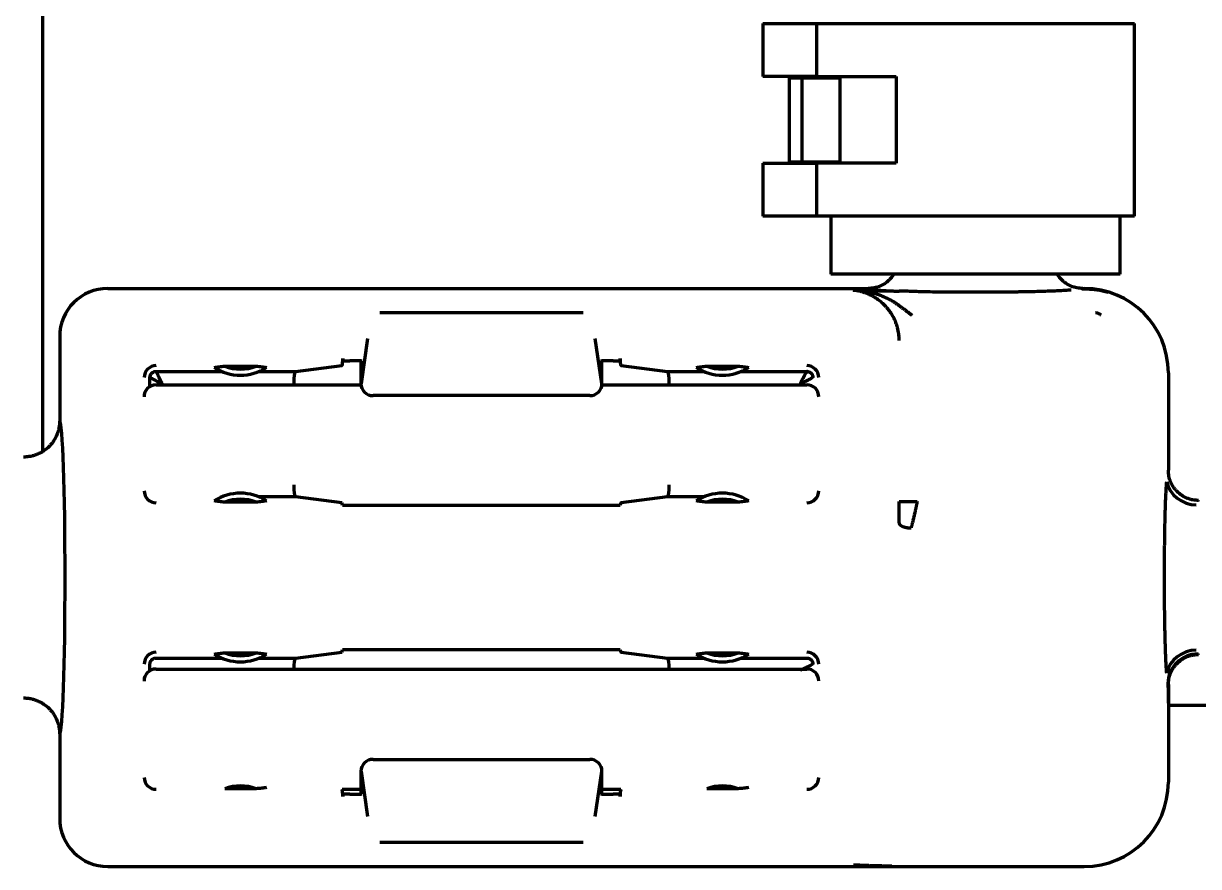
# Model space of a CAD drawing. Header units: inches. Extents: x -3055 to 7244, y 299 to 5591.
# Drawn here: x 7038.77 to 7087.52, y 2054.62 to 2089.62 of the extents above; entities that cross this region are included whole.
import ezdxf

# ---------------------------------------------------------------- set-up
doc = ezdxf.new("R2010")
doc.units = ezdxf.units.IN

msp = doc.modelspace()

# ---------------------------------------------------------------- linework, layer by layer
at = {"linetype": 'Continuous', "lineweight": 70}
for p, q in [((7039.573, 2071.856), (7039.573, 2142.823)), ((7069.444, 2089.623), (7069.444, 2087.423)), ((7069.444, 2089.623), (7071.424, 2089.623)), ((7071.424, 2089.623), (7071.673, 2089.623)), ((7071.673, 2089.623), (7084.873, 2089.623)), ((7071.673, 2089.623), (7071.673, 2087.423)), ((7084.873, 2081.623), (7084.873, 2089.623)), ((7071.424, 2087.423), (7069.444, 2087.423)), ((7070.543, 2087.373), (7070.543, 2083.873)), ((7070.543, 2087.373), (7071.062, 2087.373)), ((7071.062, 2087.373), (7072.462, 2087.373)), ((7071.062, 2087.373), (7071.062, 2083.873)), ((7071.673, 2087.423), (7071.424, 2087.423)), ((7071.673, 2087.423), (7074.973, 2087.423)), ((7072.273, 2087.425), (7072.273, 2087.375)), ((7072.462, 2087.373), (7072.663, 2087.373)), ((7072.663, 2083.873), (7072.663, 2087.373)), ((7074.973, 2087.423), (7074.973, 2083.823)), ((7069.444, 2083.823), (7071.424, 2083.823)), ((7069.444, 2083.823), (7069.444, 2081.623)), ((7071.062, 2083.873), (7070.543, 2083.873)), ((7072.462, 2083.873), (7071.062, 2083.873)), ((7071.424, 2083.823), (7071.673, 2083.823)), ((7074.973, 2083.823), (7071.673, 2083.823)), ((7071.673, 2083.823), (7071.673, 2081.623)), ((7072.273, 2083.875), (7072.273, 2083.825)), ((7072.663, 2083.873), (7072.462, 2083.873)), ((7071.424, 2081.623), (7069.444, 2081.623)), ((7071.673, 2081.623), (7071.424, 2081.623)), ((7084.873, 2081.623), (7071.673, 2081.623)), ((7072.273, 2081.625), (7072.273, 2079.223)), ((7084.273, 2079.223), (7084.273, 2081.625)), ((7084.273, 2079.223), (7072.273, 2079.223)), ((7042.272, 2078.623), (7073.823, 2078.623)), ((7082.688, 2078.605), (7082.759, 2078.607)), ((7082.723, 2078.623), (7082.775, 2078.623)), ((7053.552, 2077.623), (7053.81, 2077.623)), ((7053.81, 2077.623), (7061.736, 2077.623)), ((7061.736, 2077.623), (7061.994, 2077.623)), ((7040.273, 2076.625), (7040.273, 2073.123)), ((7052.79, 2074.673), (7053.063, 2076.548)), ((7062.483, 2076.548), (7062.756, 2074.673)), ((7047.126, 2075.397), (7048.42, 2075.397)), ((7050.053, 2075.179), (7051.98, 2075.418)), ((7052.022, 2075.623), (7052.019, 2075.623)), ((7052.022, 2075.718), (7052.022, 2075.623)), ((7052.022, 2075.623), (7052.315, 2075.623)), ((7052.773, 2075.613), (7052.773, 2074.673)), ((7062.773, 2074.673), (7062.773, 2075.613)), ((7063.231, 2075.623), (7063.524, 2075.623)), ((7063.524, 2075.623), (7063.524, 2075.718)), ((7063.527, 2075.623), (7063.524, 2075.623)), ((7063.566, 2075.418), (7065.493, 2075.179)), ((7067.126, 2075.397), (7068.42, 2075.397)), ((7044.018, 2074.553), (7044.018, 2074.923)), ((7044.273, 2075.179), (7047, 2075.179)), ((7048.546, 2075.179), (7050.053, 2075.179)), ((7065.493, 2075.179), (7067, 2075.179)), ((7086.273, 2075.126), (7086.273, 2071.073)), ((7044.273, 2074.623), (7052.776, 2074.623)), ((7049.984, 2074.623), (7049.984, 2074.679)), ((7062.77, 2074.623), (7071.273, 2074.623)), ((7065.562, 2074.679), (7065.562, 2074.623)), ((7053.288, 2074.173), (7053.275, 2074.173)), ((7053.568, 2074.173), (7053.288, 2074.173)), ((7061.978, 2074.173), (7053.568, 2074.173)), ((7062.258, 2074.173), (7061.978, 2074.173)), ((7062.271, 2074.173), (7062.258, 2074.173)), ((7048.42, 2069.75), (7047.126, 2069.75)), ((7050.053, 2069.968), (7048.546, 2069.968)), ((7051.98, 2069.729), (7050.053, 2069.968)), ((7052.013, 2069.621), (7063.534, 2069.621)), ((7065.493, 2069.968), (7063.566, 2069.729)), ((7067, 2069.968), (7065.493, 2069.968)), ((7068.42, 2069.75), (7067.126, 2069.75)), ((7044.273, 2063.279), (7047, 2063.279)), ((7047.126, 2063.497), (7048.42, 2063.497)), ((7048.546, 2063.279), (7050.053, 2063.279)), ((7050.053, 2063.279), (7051.98, 2063.518)), ((7063.534, 2063.626), (7052.012, 2063.626)), ((7063.566, 2063.518), (7065.493, 2063.279)), ((7065.493, 2063.279), (7067, 2063.279)), ((7067.126, 2063.497), (7068.42, 2063.497)), ((7044.018, 2062.753), (7044.018, 2063.023)), ((7044.273, 2062.823), (7071.273, 2062.823)), ((7086.273, 2062.174), (7086.273, 2058.121)), ((7086.275, 2061.323), (7089.273, 2061.323)), ((7040.273, 2060.124), (7040.273, 2056.622)), ((7053.275, 2059.073), (7053.288, 2059.073)), ((7053.288, 2059.073), (7053.568, 2059.073)), ((7053.568, 2059.073), (7061.978, 2059.073)), ((7061.978, 2059.073), (7062.258, 2059.073)), ((7062.258, 2059.073), (7062.271, 2059.073)), ((7052.773, 2058.573), (7052.773, 2057.634)), ((7053.063, 2056.699), (7052.79, 2058.573)), ((7062.756, 2058.573), (7062.483, 2056.699)), ((7062.773, 2057.634), (7062.773, 2058.573)), ((7048.42, 2057.85), (7047.126, 2057.85)), ((7052.773, 2057.823), (7051.987, 2057.823)), ((7063.559, 2057.823), (7062.773, 2057.823)), ((7068.42, 2057.85), (7067.126, 2057.85)), ((7052.019, 2057.624), (7052.022, 2057.623)), ((7052.315, 2057.623), (7052.022, 2057.623)), ((7052.022, 2057.623), (7052.022, 2057.529)), ((7063.524, 2057.623), (7063.231, 2057.623)), ((7063.524, 2057.623), (7063.527, 2057.624)), ((7063.524, 2057.529), (7063.524, 2057.623)), ((7053.81, 2055.623), (7053.552, 2055.623)), ((7061.736, 2055.623), (7053.81, 2055.623)), ((7061.994, 2055.623), (7061.736, 2055.623)), ((7042.272, 2054.623), (7082.775, 2054.623))]:
    msp.add_line(p, q, dxfattribs=at)
for centre, radius, start, end in [((7044.273, 2074.923), 0.495, 90, 180), ((7047.773, 2077.023), 1.75, 248.3173, 291.6827), ((7067.773, 2077.023), 1.75, 248.3179, 291.6822), ((7071.273, 2074.923), 0.495, 0, 90), ((7047.773, 2077.023), 2, 237.0634, 302.9366), ((7067.773, 2077.023), 2, 237.0635, 302.9365), ((7044.273, 2074.123), 0.5, 90, 180), ((7071.273, 2074.123), 0.5, 0, 90), ((7044.273, 2070.223), 0.495, 180, 270), ((7047.773, 2068.123), 2, 57.0633, 122.9367), ((7067.773, 2068.123), 2, 57.0634, 122.9366), ((7071.273, 2070.223), 0.495, 270, 0), ((7047.773, 2068.123), 1.75, 68.3171, 111.6829), ((7067.773, 2068.123), 1.75, 68.3171, 111.6829), ((7044.273, 2063.023), 0.495, 90, 180), ((7047.773, 2065.123), 2, 237.0634, 302.9361), ((7047.773, 2065.123), 1.75, 248.3177, 291.6823), ((7067.773, 2065.123), 2, 237.0634, 302.9361), ((7067.773, 2065.123), 1.75, 248.3177, 291.6824), ((7071.273, 2063.023), 0.495, 0, 90), ((7044.273, 2062.323), 0.5, 90, 180), ((7071.273, 2062.323), 0.5, 0, 90), ((7044.273, 2058.323), 0.495, 180, 270), ((7071.273, 2058.323), 0.495, 270, 0), ((7047.773, 2056.223), 1.75, 68.3179, 111.682), ((7067.773, 2056.223), 1.75, 68.3178, 111.6821)]:
    msp.add_arc(centre, radius, start, end, dxfattribs=at)
for centre, major_axis, ratio, start_param, end_param in [((7042.274, 2076.622), (-1.416, 1.416), 0.998783, 5.498396, 7.067974), ((7078.273, 2078.625), (-4.45, 0), 0.034921, 0.009805, 0.776188), ((7082.771, 2075.121), (2.478, 2.478), 0.998783, 5.498396, 7.067974), ((7051.979, 2075.718), (0, 0.3), 0.140541, 3.159046, 4.390211), ((7051.979, 2075.718), (0, 0.3), 0.140541, 4.390211, 4.712389), ((7052.315, 2075.606), (-0.5, 0), 0.034921, 3.228859, 4.712389), ((7063.231, 2075.606), (-0.5, 0), 0.034921, 4.712389, 6.195919), ((7063.567, 2075.718), (0, 0.3), 0.140541, 1.570796, 1.892975), ((7063.567, 2075.718), (0, 0.3), 0.140541, 1.892975, 3.124139), ((7050.054, 2074.679), (0, 0.5), 0.140541, 0.017453, 1.570796), ((7065.492, 2074.679), (0, 0.5), 0.140541, 4.712389, 6.265732), ((7053.275, 2074.673), (0.502, 0), 0.996195, 3.141593, 4.712389), ((7062.271, 2074.673), (0.502, 0), 0.996195, 4.712389, 6.283185), ((7040.271, 2066.623), (0, 6.5), 0.034921, 3.149644, 6.275135), ((7087.431, 2070.818), (-1.245, 0.111), 0.942269, 0.285425, 1.654635), ((7050.054, 2070.468), (0, 0.5), 0.140541, 1.570796, 3.124139), ((7065.492, 2070.468), (0, 0.5), 0.140541, 3.159046, 4.712389), ((7051.979, 2069.429), (0, 0.3), 0.140541, 5.412039, 6.265732), ((7063.567, 2069.429), (0, 0.3), 0.140541, 0.017453, 0.867521), ((7075.028, 2069.814), (0, 2.217), 0.034899, 4.280588, 4.695116), ((7087.524, 2066.623), (0, 3.2), 0.048562, 0, 0.126027), ((7050.054, 2062.779), (0, 0.5), 0.140541, 0.017453, 1.570796), ((7051.979, 2063.818), (0, 0.3), 0.140541, 3.159046, 4.01396), ((7063.567, 2063.818), (0, 0.3), 0.140541, 2.269226, 3.124139), ((7065.492, 2062.779), (0, 0.5), 0.140541, 4.712389, 6.265732), ((7087.431, 2062.428), (-1.245, -0.111), 0.942278, 4.628736, 5.997943), ((7087.504, 2062.209), (-1.205, -0.332), 0.991474, 4.445601, 6.012009), ((7087.524, 2066.623), (0, 3.2), 0.048562, 3.015566, 3.141593), ((7053.275, 2058.573), (-0.502, 0), 0.996195, 4.712389, 6.283185), ((7062.271, 2058.573), (-0.502, 0), 0.996195, 3.141593, 4.712389), ((7051.979, 2057.529), (0, 0.3), 0.140541, 5.034567, 6.265732), ((7063.567, 2057.529), (0, 0.3), 0.140541, 0.017453, 1.248618), ((7082.771, 2058.126), (2.478, -2.478), 0.998783, 5.498396, 7.067974), ((7051.979, 2057.529), (0, 0.3), 0.140541, 4.712389, 5.034567), ((7052.315, 2057.641), (-0.5, 0), 0.034921, 1.570796, 3.054326), ((7063.231, 2057.641), (-0.5, 0), 0.034921, 0.087266, 1.570796), ((7063.567, 2057.529), (0, 0.3), 0.140541, 1.248618, 1.570796), ((7042.274, 2056.625), (-1.416, -1.416), 0.998783, 5.498396, 7.067974)]:
    msp.add_ellipse(centre, major_axis=major_axis, ratio=ratio, start_param=start_param, end_param=end_param, dxfattribs=at)
for points, degree, knots in [([(7074.89, 2079.222), (7074.881, 2079.207), (7074.871, 2079.193), (7074.816, 2079.11), (7074.764, 2079.047), (7074.678, 2078.961), (7074.648, 2078.933), (7074.6, 2078.894), (7074.584, 2078.881), (7074.551, 2078.857), (7074.534, 2078.845), (7074.449, 2078.788), (7074.377, 2078.75), (7074.283, 2078.711), (7074.264, 2078.703), (7074.225, 2078.69), (7074.205, 2078.683), (7074.146, 2078.665), (7074.107, 2078.655), (7073.987, 2078.632), (7073.906, 2078.623), (7073.823, 2078.623)], 3, [0, 0, 0, 0, 0.040307, 0.040307, 0.232246, 0.232246, 0.328215, 0.328215, 0.3762, 0.3762, 0.424184, 0.424184, 0.616123, 0.616123, 0.664107, 0.664107, 0.712092, 0.712092, 0.808061, 0.808061, 1, 1, 1, 1]), ([(7082.723, 2078.623), (7082.64, 2078.623), (7082.559, 2078.632), (7082.439, 2078.655), (7082.4, 2078.665), (7082.341, 2078.683), (7082.321, 2078.69), (7082.282, 2078.703), (7082.263, 2078.711), (7082.169, 2078.75), (7082.097, 2078.788), (7082.012, 2078.845), (7081.995, 2078.857), (7081.962, 2078.881), (7081.946, 2078.894), (7081.898, 2078.933), (7081.868, 2078.961), (7081.782, 2079.047), (7081.73, 2079.11), (7081.675, 2079.193), (7081.665, 2079.207), (7081.656, 2079.222)], 3, [0, 0, 0, 0, 0.191939, 0.191939, 0.287908, 0.287908, 0.335893, 0.335893, 0.383877, 0.383877, 0.575816, 0.575816, 0.6238, 0.6238, 0.671785, 0.671785, 0.767754, 0.767754, 0.959693, 0.959693, 1, 1, 1, 1]), ([(7075.645, 2077.504), (7075.636, 2077.511), (7075.618, 2077.524), (7075.591, 2077.544), (7075.563, 2077.565), (7075.534, 2077.587), (7075.504, 2077.61), (7075.474, 2077.633), (7075.442, 2077.657), (7075.41, 2077.682), (7075.377, 2077.707), (7075.344, 2077.732), (7075.309, 2077.758), (7075.274, 2077.784), (7075.238, 2077.811), (7075.201, 2077.839), (7075.163, 2077.866), (7075.129, 2077.89), (7075.099, 2077.912), (7075.072, 2077.931), (7075.043, 2077.952), (7075.01, 2077.975), (7074.974, 2077.999), (7074.936, 2078.025), (7074.894, 2078.051), (7074.85, 2078.079), (7074.803, 2078.107), (7074.753, 2078.135), (7074.699, 2078.164), (7074.643, 2078.194), (7074.583, 2078.223), (7074.521, 2078.252), (7074.456, 2078.281), (7074.409, 2078.3), (7074.382, 2078.311), (7074.374, 2078.314), (7074.367, 2078.317), (7074.359, 2078.32), (7074.351, 2078.323), (7074.343, 2078.326), (7074.335, 2078.329), (7074.326, 2078.332), (7074.318, 2078.335), (7074.309, 2078.338), (7074.3, 2078.342), (7074.29, 2078.345), (7074.281, 2078.348), (7074.271, 2078.352), (7074.261, 2078.355), (7074.251, 2078.358), (7074.241, 2078.362), (7074.231, 2078.365), (7074.22, 2078.369), (7074.209, 2078.372), (7074.198, 2078.376), (7074.187, 2078.379), (7074.175, 2078.383), (7074.164, 2078.386), (7074.152, 2078.39), (7074.14, 2078.393), (7074.128, 2078.397), (7074.116, 2078.401), (7074.103, 2078.404), (7074.091, 2078.408), (7074.078, 2078.411), (7074.065, 2078.415), (7074.052, 2078.418), (7074.038, 2078.422), (7074.025, 2078.425), (7074.011, 2078.429), (7073.997, 2078.432), (7073.983, 2078.436), (7073.969, 2078.439), (7073.955, 2078.442), (7073.941, 2078.446), (7073.926, 2078.449), (7073.911, 2078.452), (7073.896, 2078.456), (7073.881, 2078.459), (7073.866, 2078.462), (7073.851, 2078.465), (7073.835, 2078.469), (7073.82, 2078.472), (7073.804, 2078.475), (7073.788, 2078.478), (7073.772, 2078.481), (7073.756, 2078.484), (7073.739, 2078.487), (7073.723, 2078.49), (7073.707, 2078.493), (7073.69, 2078.495), (7073.673, 2078.498), (7073.656, 2078.501), (7073.639, 2078.503), (7073.622, 2078.506), (7073.605, 2078.509), (7073.588, 2078.511), (7073.571, 2078.513), (7073.553, 2078.516), (7073.536, 2078.518), (7073.518, 2078.52), (7073.501, 2078.523), (7073.483, 2078.525), (7073.466, 2078.527), (7073.448, 2078.529), (7073.43, 2078.531), (7073.412, 2078.532), (7073.395, 2078.534), (7073.377, 2078.536), (7073.359, 2078.538), (7073.342, 2078.539), (7073.324, 2078.541), (7073.306, 2078.542), (7073.288, 2078.544), (7073.271, 2078.545), (7073.253, 2078.546), (7073.236, 2078.547), (7073.218, 2078.549), (7073.206, 2078.549), (7073.201, 2078.55)], 3, [0, 0, 0, 0, 0.010322, 0.020917, 0.031783, 0.042918, 0.054322, 0.065992, 0.07793, 0.090135, 0.10261, 0.115357, 0.128381, 0.141688, 0.155285, 0.169182, 0.183389, 0.197921, 0.206997, 0.217185, 0.22844, 0.240748, 0.254097, 0.268481, 0.283899, 0.300353, 0.317855, 0.336423, 0.356083, 0.376874, 0.398842, 0.422037, 0.446392, 0.471925, 0.474589, 0.47733, 0.48015, 0.483047, 0.486022, 0.489076, 0.492208, 0.495419, 0.49871, 0.502079, 0.505528, 0.509058, 0.512668, 0.516358, 0.520129, 0.523977, 0.527903, 0.531906, 0.535987, 0.540146, 0.544384, 0.548699, 0.553094, 0.557567, 0.56212, 0.566752, 0.571465, 0.576258, 0.581131, 0.586086, 0.591123, 0.596241, 0.601442, 0.606726, 0.612094, 0.617545, 0.623081, 0.628703, 0.63441, 0.640203, 0.646083, 0.652051, 0.658108, 0.664253, 0.670488, 0.676814, 0.68323, 0.689739, 0.69634, 0.703035, 0.709824, 0.716709, 0.723689, 0.730767, 0.737942, 0.745217, 0.752591, 0.760066, 0.767642, 0.775321, 0.783104, 0.790992, 0.798986, 0.807087, 0.815295, 0.823613, 0.832032, 0.840543, 0.849148, 0.857845, 0.866637, 0.875524, 0.884506, 0.893584, 0.902759, 0.912032, 0.921403, 0.930873, 0.940443, 0.950113, 0.959885, 0.969758, 0.979735, 0.989815, 1, 1, 1, 1]), ([(7073.201, 2078.55), (7073.593, 2078.534), (7074.114, 2078.526), (7074.333, 2078.522), (7074.696, 2078.519), (7074.831, 2078.518), (7074.901, 2078.517), (7075.098, 2078.516)], 2, [0, 0, 0, 0.500003, 0.500003, 0.750004, 0.875005, 0.875005, 1, 1, 1]), ([(7075.106, 2076.457), (7075.106, 2076.504), (7075.104, 2076.55), (7075.099, 2076.619), (7075.098, 2076.642), (7075.093, 2076.688), (7075.09, 2076.711), (7075.075, 2076.824), (7075.057, 2076.912), (7075.022, 2077.041), (7075.009, 2077.084), (7074.987, 2077.147), (7074.98, 2077.168), (7074.964, 2077.21), (7074.956, 2077.231), (7074.914, 2077.333), (7074.876, 2077.41), (7074.793, 2077.557), (7074.748, 2077.626), (7074.676, 2077.724), (7074.651, 2077.756), (7074.601, 2077.817), (7074.575, 2077.846), (7074.497, 2077.931), (7074.445, 2077.982), (7074.338, 2078.076), (7074.284, 2078.119), (7074.204, 2078.177), (7074.177, 2078.196), (7074.123, 2078.231), (7074.07, 2078.264), (7074.018, 2078.293), (7073.967, 2078.321), (7073.941, 2078.334), (7073.866, 2078.37), (7073.818, 2078.392), (7073.724, 2078.429), (7073.679, 2078.445), (7073.592, 2078.473), (7073.551, 2078.484), (7073.491, 2078.5), (7073.471, 2078.504), (7073.433, 2078.513), (7073.414, 2078.517), (7073.323, 2078.535), (7073.258, 2078.544), (7073.201, 2078.55)], 3, [0, 0, 0, 0, 0.03125, 0.03125, 0.046875, 0.046875, 0.0625, 0.0625, 0.125, 0.125, 0.15625, 0.15625, 0.171875, 0.171875, 0.1875, 0.1875, 0.25, 0.25, 0.3125, 0.3125, 0.34375, 0.34375, 0.375, 0.375, 0.4375, 0.4375, 0.5, 0.5, 0.53125, 0.53125, 0.5625, 0.59375, 0.59375, 0.625, 0.625, 0.6875, 0.6875, 0.75, 0.75, 0.8125, 0.8125, 0.84375, 0.84375, 0.875, 0.875, 1, 1, 1, 1]), ([(7076.081, 2078.484), (7076.071, 2078.484), (7076.061, 2078.484), (7076.041, 2078.484), (7076.012, 2078.485), (7075.982, 2078.486), (7075.921, 2078.488), (7075.881, 2078.489), (7075.759, 2078.493), (7075.676, 2078.496), (7075.51, 2078.503), (7075.427, 2078.506), (7075.303, 2078.51), (7075.262, 2078.512), (7075.179, 2078.514), (7075.138, 2078.515), (7075.098, 2078.516)], 3, [0, 0, 0, 0, 0.03125, 0.03125, 0.0625, 0.125, 0.125, 0.25, 0.25, 0.5, 0.5, 0.75, 0.75, 0.875, 0.875, 1, 1, 1, 1]), ([(7082.244, 2078.558), (7082.193, 2078.553), (7082.134, 2078.548), (7082, 2078.538), (7081.926, 2078.534), (7081.762, 2078.525), (7081.672, 2078.521), (7081.55, 2078.516), (7081.526, 2078.515), (7081.475, 2078.513), (7081.399, 2078.51), (7081.319, 2078.507), (7081.155, 2078.501), (7081.04, 2078.498), (7080.798, 2078.491), (7080.671, 2078.488), (7080.505, 2078.484), (7080.472, 2078.484), (7080.404, 2078.482), (7080.302, 2078.48), (7080.129, 2078.477), (7079.986, 2078.475), (7079.878, 2078.474), (7079.841, 2078.473), (7079.768, 2078.472), (7079.731, 2078.472), (7079.546, 2078.469), (7079.396, 2078.468), (7079.092, 2078.466), (7078.939, 2078.465), (7078.63, 2078.463), (7078.474, 2078.463), (7078.237, 2078.463), (7078.159, 2078.463), (7078.002, 2078.463), (7077.924, 2078.463), (7077.692, 2078.464), (7077.538, 2078.465), (7077.234, 2078.467), (7077.083, 2078.469), (7076.896, 2078.471), (7076.859, 2078.471), (7076.785, 2078.472), (7076.675, 2078.473), (7076.567, 2078.475), (7076.354, 2078.478), (7076.216, 2078.481), (7076.081, 2078.484)], 3, [0, 0, 0, 0, 0.0625, 0.0625, 0.125, 0.125, 0.1875, 0.1875, 0.203125, 0.203125, 0.21875, 0.25, 0.25, 0.3125, 0.3125, 0.375, 0.375, 0.390625, 0.390625, 0.40625, 0.4375, 0.46875, 0.46875, 0.484375, 0.484375, 0.5, 0.5, 0.5625, 0.5625, 0.625, 0.625, 0.6875, 0.6875, 0.71875, 0.71875, 0.75, 0.75, 0.8125, 0.8125, 0.875, 0.875, 0.890625, 0.890625, 0.90625, 0.9375, 0.9375, 1, 1, 1, 1]), ([(7046.686, 2075.345), (7046.717, 2075.349), (7046.75, 2075.354), (7046.817, 2075.362), (7046.851, 2075.367), (7046.923, 2075.375), (7046.961, 2075.38), (7047.04, 2075.389), (7047.081, 2075.393), (7047.126, 2075.397)], 3, [0, 0, 0, 0, 0.25, 0.25, 0.5, 0.5, 0.75, 0.75, 1, 1, 1, 1]), ([(7048.42, 2075.397), (7048.465, 2075.393), (7048.506, 2075.389), (7048.585, 2075.38), (7048.623, 2075.375), (7048.695, 2075.367), (7048.729, 2075.362), (7048.796, 2075.354), (7048.829, 2075.349), (7048.86, 2075.345)], 3, [0, 0, 0, 0, 0.25, 0.25, 0.5, 0.5, 0.75, 0.75, 1, 1, 1, 1]), ([(7066.686, 2075.345), (7066.717, 2075.349), (7066.75, 2075.354), (7066.817, 2075.362), (7066.851, 2075.367), (7066.923, 2075.375), (7066.961, 2075.38), (7067.04, 2075.389), (7067.081, 2075.393), (7067.126, 2075.397)], 3, [0, 0, 0, 0, 0.25, 0.25, 0.5, 0.5, 0.75, 0.75, 1, 1, 1, 1]), ([(7068.42, 2075.397), (7068.465, 2075.393), (7068.506, 2075.389), (7068.585, 2075.38), (7068.623, 2075.375), (7068.695, 2075.367), (7068.729, 2075.362), (7068.796, 2075.354), (7068.829, 2075.349), (7068.86, 2075.345)], 3, [0, 0, 0, 0, 0.25, 0.25, 0.5, 0.5, 0.75, 0.75, 1, 1, 1, 1]), ([(7044.018, 2074.923), (7044.018, 2074.94), (7044.02, 2074.956), (7044.025, 2074.982), (7044.027, 2074.99), (7044.032, 2075.006), (7044.038, 2075.022), (7044.046, 2075.038), (7044.054, 2075.053), (7044.058, 2075.061), (7044.073, 2075.082), (7044.084, 2075.095), (7044.103, 2075.113), (7044.11, 2075.119), (7044.123, 2075.13), (7044.137, 2075.139), (7044.152, 2075.148), (7044.168, 2075.155), (7044.176, 2075.159), (7044.2, 2075.168), (7044.216, 2075.172), (7044.24, 2075.176), (7044.249, 2075.177), (7044.265, 2075.179), (7044.272, 2075.179), (7044.28, 2075.179)], 3, [0, 0, 0, 0, 0.125, 0.125, 0.1875, 0.1875, 0.25, 0.3125, 0.3125, 0.375, 0.375, 0.5, 0.5, 0.5625, 0.5625, 0.625, 0.6875, 0.6875, 0.75, 0.75, 0.875, 0.875, 0.9375, 0.9375, 1, 1, 1, 1]), ([(7044.517, 2074.679), (7044.517, 2074.679), (7044.516, 2074.678), (7044.514, 2074.678), (7044.512, 2074.677), (7044.51, 2074.677), (7044.508, 2074.677), (7044.506, 2074.677), (7044.503, 2074.677), (7044.5, 2074.677), (7044.497, 2074.677), (7044.494, 2074.678), (7044.491, 2074.679), (7044.487, 2074.679), (7044.484, 2074.68), (7044.48, 2074.682), (7044.476, 2074.683), (7044.471, 2074.684), (7044.467, 2074.686), (7044.462, 2074.687), (7044.458, 2074.689), (7044.453, 2074.691), (7044.448, 2074.693), (7044.442, 2074.696), (7044.437, 2074.698), (7044.431, 2074.701), (7044.425, 2074.703), (7044.419, 2074.706), (7044.413, 2074.709), (7044.407, 2074.712), (7044.4, 2074.715), (7044.393, 2074.719), (7044.387, 2074.722), (7044.38, 2074.726), (7044.373, 2074.73), (7044.365, 2074.734), (7044.358, 2074.738), (7044.351, 2074.742), (7044.344, 2074.746), (7044.337, 2074.75), (7044.33, 2074.753), (7044.324, 2074.757), (7044.317, 2074.761), (7044.311, 2074.764), (7044.305, 2074.768), (7044.299, 2074.771), (7044.293, 2074.774), (7044.287, 2074.777), (7044.282, 2074.781), (7044.276, 2074.784), (7044.271, 2074.787), (7044.266, 2074.79), (7044.261, 2074.792), (7044.256, 2074.795), (7044.251, 2074.798), (7044.247, 2074.8), (7044.242, 2074.803), (7044.238, 2074.805), (7044.233, 2074.808), (7044.229, 2074.81), (7044.225, 2074.812), (7044.221, 2074.815), (7044.218, 2074.817), (7044.214, 2074.819), (7044.21, 2074.821), (7044.207, 2074.823), (7044.204, 2074.824), (7044.2, 2074.826), (7044.197, 2074.828), (7044.194, 2074.829), (7044.191, 2074.831), (7044.189, 2074.832), (7044.186, 2074.833), (7044.183, 2074.835), (7044.181, 2074.836), (7044.179, 2074.837), (7044.174, 2074.839), (7044.167, 2074.842), (7044.159, 2074.846), (7044.151, 2074.85), (7044.142, 2074.855), (7044.135, 2074.859), (7044.127, 2074.863), (7044.119, 2074.868), (7044.112, 2074.872), (7044.105, 2074.877), (7044.099, 2074.882), (7044.092, 2074.887), (7044.086, 2074.892), (7044.08, 2074.897), (7044.074, 2074.902), (7044.069, 2074.907), (7044.063, 2074.913), (7044.058, 2074.918), (7044.054, 2074.924), (7044.049, 2074.929), (7044.045, 2074.935), (7044.042, 2074.94), (7044.039, 2074.944), (7044.036, 2074.947), (7044.034, 2074.95), (7044.031, 2074.952), (7044.029, 2074.953), (7044.028, 2074.954), (7044.026, 2074.954), (7044.025, 2074.953), (7044.024, 2074.952), (7044.023, 2074.95), (7044.022, 2074.947), (7044.021, 2074.944), (7044.02, 2074.94), (7044.02, 2074.935), (7044.019, 2074.929), (7044.019, 2074.925), (7044.019, 2074.923)], 3, [0, 0, 0, 0, 0.002036, 0.004206, 0.00654, 0.00906, 0.011784, 0.014727, 0.017899, 0.021311, 0.02497, 0.028881, 0.033049, 0.037478, 0.042173, 0.047135, 0.052366, 0.05787, 0.063648, 0.0697, 0.076029, 0.082636, 0.089522, 0.096687, 0.104132, 0.111858, 0.119866, 0.128156, 0.136729, 0.145585, 0.154725, 0.164149, 0.173857, 0.18385, 0.194128, 0.204691, 0.215337, 0.225817, 0.23613, 0.246276, 0.256256, 0.266069, 0.275716, 0.285196, 0.294509, 0.303656, 0.312637, 0.321451, 0.330098, 0.33858, 0.346895, 0.355044, 0.363027, 0.370843, 0.378494, 0.385979, 0.393297, 0.40045, 0.407437, 0.414259, 0.420915, 0.427406, 0.433731, 0.439891, 0.445886, 0.451716, 0.457381, 0.462881, 0.468217, 0.473389, 0.478397, 0.483241, 0.487921, 0.492439, 0.496793, 0.500985, 0.505015, 0.52063, 0.536288, 0.551989, 0.567735, 0.583524, 0.599359, 0.61524, 0.631167, 0.647141, 0.663162, 0.679232, 0.695351, 0.711519, 0.727737, 0.744006, 0.760326, 0.776698, 0.793123, 0.8096, 0.82613, 0.840343, 0.853806, 0.866544, 0.87859, 0.889981, 0.90076, 0.910979, 0.920699, 0.92999, 0.938932, 0.947617, 0.956141, 0.96461, 0.973129, 0.981802, 0.990729, 1, 1, 1, 1]), ([(7044.273, 2075.179), (7044.273, 2075.178), (7044.273, 2075.178), (7044.274, 2075.177), (7044.274, 2075.176), (7044.275, 2075.174), (7044.275, 2075.173), (7044.276, 2075.171), (7044.277, 2075.169), (7044.278, 2075.167), (7044.279, 2075.165), (7044.28, 2075.163), (7044.281, 2075.16), (7044.282, 2075.157), (7044.284, 2075.154), (7044.285, 2075.151), (7044.287, 2075.148), (7044.288, 2075.144), (7044.29, 2075.14), (7044.292, 2075.136), (7044.294, 2075.132), (7044.296, 2075.127), (7044.298, 2075.123), (7044.3, 2075.118), (7044.302, 2075.113), (7044.305, 2075.108), (7044.307, 2075.102), (7044.31, 2075.097), (7044.312, 2075.091), (7044.315, 2075.085), (7044.318, 2075.079), (7044.321, 2075.072), (7044.324, 2075.066), (7044.327, 2075.059), (7044.331, 2075.052), (7044.334, 2075.045), (7044.337, 2075.038), (7044.341, 2075.03), (7044.344, 2075.023), (7044.349, 2075.013), (7044.354, 2075.002), (7044.361, 2074.989), (7044.367, 2074.975), (7044.374, 2074.961), (7044.382, 2074.946), (7044.389, 2074.93), (7044.397, 2074.914), (7044.405, 2074.897), (7044.414, 2074.88), (7044.423, 2074.862), (7044.432, 2074.844), (7044.442, 2074.825), (7044.452, 2074.805), (7044.462, 2074.785), (7044.472, 2074.765), (7044.483, 2074.744), (7044.494, 2074.723), (7044.506, 2074.701), (7044.514, 2074.686), (7044.518, 2074.679)], 3, [0, 0, 0, 0, 0.035799, 0.047787, 0.059806, 0.071855, 0.083935, 0.096049, 0.108196, 0.120378, 0.132596, 0.144851, 0.157144, 0.169476, 0.181847, 0.19426, 0.206714, 0.219211, 0.231751, 0.244336, 0.256967, 0.269644, 0.282368, 0.295141, 0.307962, 0.320834, 0.333757, 0.346731, 0.359758, 0.372838, 0.385972, 0.399161, 0.412406, 0.425708, 0.439067, 0.452484, 0.46596, 0.479496, 0.493092, 0.506749, 0.52844, 0.550594, 0.573213, 0.596299, 0.619855, 0.643883, 0.668385, 0.693363, 0.718819, 0.744755, 0.771172, 0.798071, 0.825455, 0.853325, 0.881681, 0.910526, 0.93986, 0.969684, 1, 1, 1, 1]), ([(7071.029, 2074.679), (7071.029, 2074.68), (7071.028, 2074.681), (7071.027, 2074.682), (7071.027, 2074.684), (7071.027, 2074.686), (7071.026, 2074.688), (7071.026, 2074.691), (7071.026, 2074.693), (7071.027, 2074.696), (7071.027, 2074.699), (7071.028, 2074.702), (7071.028, 2074.706), (7071.029, 2074.709), (7071.03, 2074.713), (7071.031, 2074.717), (7071.032, 2074.721), (7071.034, 2074.725), (7071.035, 2074.729), (7071.037, 2074.734), (7071.039, 2074.739), (7071.041, 2074.744), (7071.043, 2074.749), (7071.045, 2074.754), (7071.048, 2074.76), (7071.05, 2074.765), (7071.053, 2074.771), (7071.056, 2074.777), (7071.059, 2074.783), (7071.062, 2074.79), (7071.065, 2074.796), (7071.068, 2074.803), (7071.072, 2074.81), (7071.076, 2074.817), (7071.08, 2074.824), (7071.084, 2074.831), (7071.088, 2074.838), (7071.092, 2074.845), (7071.095, 2074.852), (7071.099, 2074.859), (7071.103, 2074.866), (7071.107, 2074.873), (7071.11, 2074.879), (7071.114, 2074.885), (7071.117, 2074.891), (7071.121, 2074.897), (7071.124, 2074.903), (7071.127, 2074.909), (7071.13, 2074.915), (7071.133, 2074.92), (7071.136, 2074.925), (7071.139, 2074.93), (7071.142, 2074.936), (7071.145, 2074.94), (7071.147, 2074.945), (7071.15, 2074.95), (7071.153, 2074.954), (7071.155, 2074.959), (7071.157, 2074.963), (7071.16, 2074.967), (7071.162, 2074.971), (7071.164, 2074.975), (7071.166, 2074.979), (7071.168, 2074.983), (7071.17, 2074.986), (7071.172, 2074.989), (7071.174, 2074.993), (7071.176, 2074.996), (7071.177, 2074.999), (7071.179, 2075.002), (7071.18, 2075.005), (7071.182, 2075.008), (7071.183, 2075.01), (7071.184, 2075.013), (7071.185, 2075.016), (7071.187, 2075.018), (7071.189, 2075.022), (7071.192, 2075.029), (7071.196, 2075.038), (7071.2, 2075.046), (7071.204, 2075.054), (7071.209, 2075.062), (7071.213, 2075.07), (7071.217, 2075.077), (7071.222, 2075.084), (7071.227, 2075.091), (7071.232, 2075.098), (7071.236, 2075.104), (7071.241, 2075.111), (7071.247, 2075.117), (7071.252, 2075.122), (7071.257, 2075.128), (7071.262, 2075.133), (7071.268, 2075.138), (7071.273, 2075.143), (7071.279, 2075.147), (7071.284, 2075.151), (7071.289, 2075.155), (7071.293, 2075.158), (7071.297, 2075.16), (7071.299, 2075.163), (7071.301, 2075.165), (7071.303, 2075.167), (7071.303, 2075.169), (7071.303, 2075.17), (7071.303, 2075.172), (7071.301, 2075.173), (7071.299, 2075.174), (7071.297, 2075.175), (7071.293, 2075.175), (7071.289, 2075.176), (7071.284, 2075.177), (7071.279, 2075.177), (7071.275, 2075.177), (7071.273, 2075.177)], 3, [0, 0, 0, 0, 0.002036, 0.004206, 0.00654, 0.00906, 0.011784, 0.014727, 0.017899, 0.021311, 0.02497, 0.028881, 0.033049, 0.037478, 0.042173, 0.047135, 0.052366, 0.05787, 0.063648, 0.0697, 0.076029, 0.082636, 0.089522, 0.096686, 0.104132, 0.111858, 0.119866, 0.128156, 0.136729, 0.145585, 0.154725, 0.164149, 0.173857, 0.18385, 0.194128, 0.204691, 0.215337, 0.225816, 0.23613, 0.246276, 0.256256, 0.266069, 0.275716, 0.285196, 0.294509, 0.303656, 0.312637, 0.321451, 0.330098, 0.33858, 0.346895, 0.355044, 0.363027, 0.370843, 0.378494, 0.385979, 0.393297, 0.40045, 0.407437, 0.414259, 0.420915, 0.427405, 0.433731, 0.439891, 0.445886, 0.451715, 0.457381, 0.462881, 0.468217, 0.473389, 0.478397, 0.483241, 0.487921, 0.492439, 0.496793, 0.500985, 0.505015, 0.52063, 0.536288, 0.551989, 0.567734, 0.583524, 0.599359, 0.615239, 0.631166, 0.64714, 0.663162, 0.679232, 0.695351, 0.711519, 0.727737, 0.744006, 0.760326, 0.776698, 0.793122, 0.8096, 0.82613, 0.840343, 0.853806, 0.866544, 0.87859, 0.889981, 0.90076, 0.910979, 0.920699, 0.92999, 0.938932, 0.947617, 0.956141, 0.96461, 0.973129, 0.981802, 0.990729, 1, 1, 1, 1]), ([(7071.528, 2074.923), (7071.528, 2074.925), (7071.528, 2074.927), (7071.528, 2074.93), (7071.528, 2074.933), (7071.527, 2074.936), (7071.527, 2074.938), (7071.527, 2074.94), (7071.526, 2074.942), (7071.526, 2074.944), (7071.526, 2074.946), (7071.525, 2074.947), (7071.525, 2074.948), (7071.524, 2074.949), (7071.524, 2074.95), (7071.523, 2074.95), (7071.522, 2074.951), (7071.521, 2074.951), (7071.521, 2074.95), (7071.52, 2074.95), (7071.519, 2074.949), (7071.517, 2074.948), (7071.516, 2074.947), (7071.515, 2074.946), (7071.514, 2074.945), (7071.512, 2074.943), (7071.51, 2074.941), (7071.509, 2074.939), (7071.507, 2074.936), (7071.505, 2074.934), (7071.503, 2074.931), (7071.501, 2074.928), (7071.499, 2074.926), (7071.496, 2074.923), (7071.494, 2074.92), (7071.492, 2074.918), (7071.489, 2074.915), (7071.486, 2074.913), (7071.484, 2074.91), (7071.481, 2074.908), (7071.478, 2074.905), (7071.475, 2074.903), (7071.472, 2074.9), (7071.469, 2074.898), (7071.466, 2074.895), (7071.463, 2074.893), (7071.46, 2074.89), (7071.456, 2074.888), (7071.453, 2074.886), (7071.45, 2074.883), (7071.446, 2074.881), (7071.442, 2074.879), (7071.439, 2074.876), (7071.435, 2074.874), (7071.431, 2074.872), (7071.427, 2074.869), (7071.423, 2074.867), (7071.419, 2074.865), (7071.415, 2074.863), (7071.411, 2074.861), (7071.407, 2074.858), (7071.403, 2074.856), (7071.398, 2074.854), (7071.394, 2074.852), (7071.39, 2074.85), (7071.385, 2074.848), (7071.381, 2074.846), (7071.375, 2074.843), (7071.367, 2074.84), (7071.357, 2074.835), (7071.346, 2074.829), (7071.333, 2074.823), (7071.318, 2074.815), (7071.302, 2074.807), (7071.284, 2074.798), (7071.263, 2074.788), (7071.241, 2074.777), (7071.216, 2074.765), (7071.19, 2074.753), (7071.162, 2074.74), (7071.135, 2074.727), (7071.111, 2074.716), (7071.089, 2074.706), (7071.071, 2074.698), (7071.056, 2074.691), (7071.045, 2074.686), (7071.037, 2074.683), (7071.032, 2074.68), (7071.029, 2074.679), (7071.029, 2074.679)], 3, [0, 0, 0, 0, 0.005316, 0.010542, 0.015696, 0.020796, 0.025861, 0.030913, 0.03597, 0.041053, 0.046182, 0.051376, 0.056652, 0.062029, 0.067524, 0.073151, 0.078926, 0.084862, 0.090971, 0.097265, 0.103754, 0.110447, 0.117354, 0.124481, 0.131837, 0.139427, 0.147257, 0.155334, 0.163661, 0.172235, 0.180869, 0.189491, 0.1981, 0.206697, 0.215283, 0.223856, 0.232417, 0.240966, 0.249503, 0.258028, 0.266541, 0.275042, 0.283531, 0.292008, 0.300474, 0.308927, 0.317369, 0.325799, 0.334218, 0.342625, 0.35102, 0.359403, 0.367775, 0.376136, 0.384485, 0.392823, 0.401149, 0.409464, 0.417767, 0.426059, 0.43434, 0.44261, 0.450868, 0.459115, 0.467351, 0.475576, 0.48379, 0.491993, 0.506755, 0.52381, 0.543164, 0.564821, 0.588783, 0.615053, 0.643632, 0.674521, 0.707721, 0.743232, 0.781056, 0.821192, 0.858696, 0.891791, 0.920478, 0.944755, 0.964623, 0.980081, 0.99113, 0.99777, 1, 1, 1, 1]), ([(7071.273, 2075.178), (7071.289, 2075.178), (7071.305, 2075.177), (7071.33, 2075.172), (7071.338, 2075.17), (7071.354, 2075.165), (7071.37, 2075.159), (7071.386, 2075.152), (7071.401, 2075.144), (7071.408, 2075.139), (7071.429, 2075.125), (7071.442, 2075.114), (7071.46, 2075.096), (7071.466, 2075.09), (7071.476, 2075.077), (7071.486, 2075.063), (7071.495, 2075.048), (7071.503, 2075.034), (7071.506, 2075.026), (7071.516, 2075.002), (7071.52, 2074.987), (7071.525, 2074.963), (7071.526, 2074.955), (7071.528, 2074.939), (7071.528, 2074.931), (7071.528, 2074.923)], 3, [0, 0, 0, 0, 0.125, 0.125, 0.1875, 0.1875, 0.25, 0.3125, 0.3125, 0.375, 0.375, 0.5, 0.5, 0.5625, 0.5625, 0.625, 0.6875, 0.6875, 0.75, 0.75, 0.875, 0.875, 0.9375, 0.9375, 1, 1, 1, 1]), ([(7040.273, 2073.123), (7040.273, 2073.024), (7040.263, 2072.927), (7040.235, 2072.783), (7040.223, 2072.735), (7040.201, 2072.665), (7040.194, 2072.641), (7040.177, 2072.595), (7040.168, 2072.572), (7040.121, 2072.458), (7040.075, 2072.372), (7040.007, 2072.27), (7039.993, 2072.25), (7039.963, 2072.211), (7039.948, 2072.191), (7039.901, 2072.134), (7039.868, 2072.097), (7039.764, 2071.994), (7039.689, 2071.932), (7039.586, 2071.863), (7039.565, 2071.85), (7039.523, 2071.824), (7039.502, 2071.812), (7039.437, 2071.778), (7039.348, 2071.736), (7039.256, 2071.703), (7039.186, 2071.681), (7039.162, 2071.675), (7039.114, 2071.663), (7039.09, 2071.657), (7039.018, 2071.643), (7038.969, 2071.636), (7038.895, 2071.628), (7038.858, 2071.626), (7038.821, 2071.624), (7038.803, 2071.624), (7038.797, 2071.624), (7038.784, 2071.623), (7038.778, 2071.623), (7038.772, 2071.623)], 3, [0, 0, 0, 0, 0.125, 0.125, 0.1875, 0.1875, 0.21875, 0.21875, 0.25, 0.25, 0.375, 0.375, 0.40625, 0.40625, 0.4375, 0.4375, 0.5, 0.5, 0.625, 0.625, 0.65625, 0.65625, 0.6875, 0.6875, 0.75, 0.8125, 0.8125, 0.84375, 0.84375, 0.875, 0.875, 0.9375, 0.9375, 0.96875, 0.984375, 0.984375, 0.992187, 0.992187, 1, 1, 1, 1]), ([(7087.524, 2069.823), (7087.514, 2069.823), (7087.503, 2069.824), (7087.483, 2069.824), (7087.452, 2069.825), (7087.421, 2069.827), (7087.36, 2069.834), (7087.319, 2069.84), (7087.259, 2069.852), (7087.239, 2069.856), (7087.199, 2069.866), (7087.179, 2069.872), (7087.12, 2069.89), (7087.044, 2069.917), (7086.951, 2069.961), (7086.898, 2069.991), (7086.863, 2070.012), (7086.845, 2070.023), (7086.76, 2070.08), (7086.697, 2070.132), (7086.61, 2070.218), (7086.583, 2070.249), (7086.544, 2070.296), (7086.531, 2070.313), (7086.507, 2070.346), (7086.495, 2070.362), (7086.438, 2070.447), (7086.4, 2070.519), (7086.36, 2070.614), (7086.353, 2070.633), (7086.339, 2070.672), (7086.333, 2070.691), (7086.315, 2070.75), (7086.305, 2070.79), (7086.281, 2070.909), (7086.273, 2070.991), (7086.273, 2071.073)], 3, [0, 0, 0, 0, 0.015625, 0.015625, 0.03125, 0.0625, 0.0625, 0.125, 0.125, 0.15625, 0.15625, 0.1875, 0.1875, 0.25, 0.3125, 0.34375, 0.34375, 0.375, 0.375, 0.5, 0.5, 0.5625, 0.5625, 0.59375, 0.59375, 0.625, 0.625, 0.75, 0.75, 0.78125, 0.78125, 0.8125, 0.8125, 0.875, 0.875, 1, 1, 1, 1]), ([(7086.207, 2062.652), (7086.204, 2062.688), (7086.2, 2062.727), (7086.194, 2062.813), (7086.191, 2062.86), (7086.181, 2063.011), (7086.175, 2063.127), (7086.168, 2063.273), (7086.168, 2063.29), (7086.166, 2063.323), (7086.165, 2063.34), (7086.163, 2063.392), (7086.162, 2063.427), (7086.158, 2063.534), (7086.155, 2063.608), (7086.148, 2063.84), (7086.143, 2064.005), (7086.138, 2064.226), (7086.137, 2064.271), (7086.135, 2064.362), (7086.134, 2064.409), (7086.131, 2064.549), (7086.129, 2064.644), (7086.124, 2064.934), (7086.121, 2065.134), (7086.118, 2065.443), (7086.117, 2065.547), (7086.116, 2065.707), (7086.116, 2065.76), (7086.115, 2065.867), (7086.114, 2065.921), (7086.114, 2066.083), (7086.113, 2066.191), (7086.113, 2066.354), (7086.113, 2066.408), (7086.113, 2066.517), (7086.113, 2066.572), (7086.113, 2066.845), (7086.113, 2067.061), (7086.115, 2067.488), (7086.117, 2067.699), (7086.12, 2067.958), (7086.12, 2068.01), (7086.122, 2068.113), (7086.122, 2068.163), (7086.124, 2068.314), (7086.126, 2068.413), (7086.131, 2068.702), (7086.134, 2068.887), (7086.14, 2069.108), (7086.141, 2069.152), (7086.143, 2069.216), (7086.143, 2069.238), (7086.144, 2069.28), (7086.145, 2069.301), (7086.148, 2069.406), (7086.15, 2069.486), (7086.158, 2069.718), (7086.163, 2069.86), (7086.172, 2070.054), (7086.175, 2070.116), (7086.179, 2070.189), (7086.18, 2070.203), (7086.181, 2070.231), (7086.183, 2070.273), (7086.186, 2070.312), (7086.194, 2070.439), (7086.2, 2070.524), (7086.207, 2070.595)], 3, [0, 0, 0, 0, 0.03125, 0.03125, 0.0625, 0.0625, 0.125, 0.125, 0.132812, 0.132812, 0.140625, 0.140625, 0.15625, 0.15625, 0.1875, 0.1875, 0.25, 0.25, 0.265625, 0.265625, 0.28125, 0.28125, 0.3125, 0.3125, 0.375, 0.375, 0.40625, 0.40625, 0.421875, 0.421875, 0.4375, 0.4375, 0.46875, 0.46875, 0.484375, 0.484375, 0.5, 0.5, 0.5625, 0.5625, 0.625, 0.625, 0.640625, 0.640625, 0.65625, 0.65625, 0.6875, 0.6875, 0.75, 0.75, 0.765625, 0.765625, 0.773438, 0.773438, 0.78125, 0.78125, 0.8125, 0.8125, 0.875, 0.875, 0.90625, 0.90625, 0.914062, 0.914062, 0.921875, 0.9375, 0.9375, 1, 1, 1, 1]), ([(7047.126, 2069.75), (7047.081, 2069.754), (7047.04, 2069.758), (7046.961, 2069.767), (7046.923, 2069.771), (7046.851, 2069.78), (7046.817, 2069.784), (7046.75, 2069.793), (7046.717, 2069.798), (7046.686, 2069.802)], 3, [0, 0, 0, 0, 0.25, 0.25, 0.5, 0.5, 0.75, 0.75, 1, 1, 1, 1]), ([(7048.86, 2069.802), (7048.829, 2069.798), (7048.796, 2069.793), (7048.729, 2069.784), (7048.695, 2069.78), (7048.623, 2069.771), (7048.585, 2069.767), (7048.506, 2069.758), (7048.465, 2069.754), (7048.42, 2069.75)], 3, [0, 0, 0, 0, 0.25, 0.25, 0.5, 0.5, 0.75, 0.75, 1, 1, 1, 1]), ([(7067.126, 2069.75), (7067.081, 2069.754), (7067.04, 2069.758), (7066.961, 2069.767), (7066.923, 2069.771), (7066.851, 2069.78), (7066.817, 2069.784), (7066.75, 2069.793), (7066.717, 2069.798), (7066.686, 2069.802)], 3, [0, 0, 0, 0, 0.25, 0.25, 0.5, 0.5, 0.75, 0.75, 1, 1, 1, 1]), ([(7068.86, 2069.802), (7068.829, 2069.798), (7068.796, 2069.793), (7068.729, 2069.784), (7068.695, 2069.78), (7068.623, 2069.771), (7068.585, 2069.767), (7068.506, 2069.758), (7068.465, 2069.754), (7068.42, 2069.75)], 3, [0, 0, 0, 0, 0.25, 0.25, 0.5, 0.5, 0.75, 0.75, 1, 1, 1, 1]), ([(7075.106, 2069.776), (7075.107, 2069.776), (7075.114, 2069.776), (7075.138, 2069.776), (7075.156, 2069.776), (7075.2, 2069.776), (7075.227, 2069.776), (7075.288, 2069.776), (7075.322, 2069.776), (7075.396, 2069.776), (7075.436, 2069.776), (7075.518, 2069.776), (7075.561, 2069.776), (7075.646, 2069.776), (7075.688, 2069.776), (7075.771, 2069.776), (7075.811, 2069.776), (7075.848, 2069.776)], 3, [0, 0, 0, 0, 0.125, 0.125, 0.25, 0.25, 0.375, 0.375, 0.5, 0.5, 0.625, 0.625, 0.75, 0.75, 0.875, 0.875, 1, 1, 1, 1]), ([(7075.848, 2069.776), (7075.846, 2069.769), (7075.844, 2069.754), (7075.839, 2069.732), (7075.835, 2069.709), (7075.831, 2069.686), (7075.826, 2069.662), (7075.821, 2069.639), (7075.816, 2069.615), (7075.812, 2069.59), (7075.807, 2069.566), (7075.801, 2069.541), (7075.796, 2069.515), (7075.791, 2069.49), (7075.785, 2069.464), (7075.772, 2069.402), (7075.749, 2069.296), (7075.721, 2069.173), (7075.689, 2069.039), (7075.664, 2068.94), (7075.642, 2068.851), (7075.63, 2068.803), (7075.619, 2068.759), (7075.608, 2068.719), (7075.601, 2068.693), (7075.598, 2068.681)], 3, [0, 0, 0, 0, 0.01957, 0.03943, 0.05958, 0.08002, 0.10075, 0.121769, 0.143077, 0.164673, 0.186558, 0.208729, 0.231186, 0.253929, 0.276956, 0.300265, 0.419812, 0.56067, 0.632825, 0.787481, 0.836749, 0.882622, 0.925112, 0.964232, 1, 1, 1, 1]), ([(7075.099, 2068.887), (7075.099, 2068.885), (7075.099, 2068.882), (7075.1, 2068.878), (7075.101, 2068.874), (7075.102, 2068.869), (7075.103, 2068.865), (7075.105, 2068.86), (7075.106, 2068.856), (7075.108, 2068.852), (7075.111, 2068.848), (7075.113, 2068.843), (7075.116, 2068.839), (7075.119, 2068.835), (7075.122, 2068.831), (7075.125, 2068.827), (7075.129, 2068.822), (7075.132, 2068.818), (7075.136, 2068.814), (7075.14, 2068.81), (7075.144, 2068.806), (7075.149, 2068.802), (7075.154, 2068.798), (7075.159, 2068.795), (7075.164, 2068.791), (7075.169, 2068.787), (7075.174, 2068.783), (7075.18, 2068.78), (7075.186, 2068.776), (7075.192, 2068.772), (7075.198, 2068.769), (7075.204, 2068.765), (7075.21, 2068.762), (7075.217, 2068.759), (7075.224, 2068.755), (7075.231, 2068.752), (7075.238, 2068.749), (7075.245, 2068.746), (7075.252, 2068.743), (7075.26, 2068.74), (7075.267, 2068.737), (7075.275, 2068.734), (7075.283, 2068.731), (7075.291, 2068.729), (7075.299, 2068.726), (7075.307, 2068.723), (7075.315, 2068.721), (7075.324, 2068.718), (7075.332, 2068.716), (7075.341, 2068.714), (7075.35, 2068.711), (7075.359, 2068.709), (7075.368, 2068.707), (7075.377, 2068.705), (7075.386, 2068.703), (7075.395, 2068.701), (7075.404, 2068.7), (7075.413, 2068.698), (7075.423, 2068.696), (7075.432, 2068.695), (7075.442, 2068.693), (7075.451, 2068.692), (7075.461, 2068.691), (7075.471, 2068.69), (7075.48, 2068.688), (7075.49, 2068.687), (7075.5, 2068.686), (7075.51, 2068.685), (7075.519, 2068.685), (7075.529, 2068.684), (7075.539, 2068.683), (7075.549, 2068.683), (7075.559, 2068.682), (7075.569, 2068.682), (7075.579, 2068.681), (7075.588, 2068.681), (7075.595, 2068.681), (7075.598, 2068.681)], 3, [0, 0, 0, 0, 0.01384, 0.027666, 0.041479, 0.055278, 0.069063, 0.082835, 0.096593, 0.110337, 0.124068, 0.137784, 0.151487, 0.165177, 0.178853, 0.192515, 0.206163, 0.219798, 0.233418, 0.247026, 0.260619, 0.274199, 0.287765, 0.301318, 0.314856, 0.328382, 0.341893, 0.355391, 0.368875, 0.382345, 0.395801, 0.409244, 0.422673, 0.436089, 0.449491, 0.462879, 0.476253, 0.489614, 0.502961, 0.516294, 0.529614, 0.54292, 0.556212, 0.56949, 0.582755, 0.596006, 0.609244, 0.622468, 0.635678, 0.648874, 0.662057, 0.675226, 0.688381, 0.701522, 0.71465, 0.727765, 0.740865, 0.753952, 0.767025, 0.780084, 0.79313, 0.806162, 0.819181, 0.832185, 0.845176, 0.858153, 0.871117, 0.884067, 0.897003, 0.909926, 0.922834, 0.93573, 0.948611, 0.961479, 0.974333, 0.987173, 1, 1, 1, 1]), ([(7044.018, 2063.023), (7044.018, 2063.04), (7044.02, 2063.056), (7044.025, 2063.082), (7044.027, 2063.09), (7044.032, 2063.106), (7044.038, 2063.122), (7044.046, 2063.138), (7044.054, 2063.153), (7044.058, 2063.161), (7044.073, 2063.182), (7044.084, 2063.195), (7044.103, 2063.213), (7044.11, 2063.219), (7044.123, 2063.23), (7044.137, 2063.239), (7044.152, 2063.248), (7044.168, 2063.255), (7044.176, 2063.259), (7044.2, 2063.268), (7044.216, 2063.272), (7044.24, 2063.276), (7044.249, 2063.277), (7044.265, 2063.279), (7044.272, 2063.279), (7044.28, 2063.279)], 3, [0, 0, 0, 0, 0.125, 0.125, 0.1875, 0.1875, 0.25, 0.3125, 0.3125, 0.375, 0.375, 0.5, 0.5, 0.5625, 0.5625, 0.625, 0.6875, 0.6875, 0.75, 0.75, 0.875, 0.875, 0.9375, 0.9375, 1, 1, 1, 1]), ([(7046.686, 2063.445), (7046.717, 2063.449), (7046.75, 2063.454), (7046.817, 2063.462), (7046.851, 2063.467), (7046.923, 2063.475), (7046.961, 2063.48), (7047.04, 2063.489), (7047.081, 2063.493), (7047.127, 2063.497)], 3, [0, 0, 0, 0, 0.25, 0.25, 0.5, 0.5, 0.75, 0.75, 1, 1, 1, 1]), ([(7048.42, 2063.497), (7048.465, 2063.493), (7048.506, 2063.489), (7048.585, 2063.48), (7048.623, 2063.475), (7048.695, 2063.467), (7048.729, 2063.462), (7048.796, 2063.454), (7048.829, 2063.449), (7048.86, 2063.445)], 3, [0, 0, 0, 0, 0.25, 0.25, 0.5, 0.5, 0.75, 0.75, 1, 1, 1, 1]), ([(7066.686, 2063.445), (7066.717, 2063.449), (7066.75, 2063.454), (7066.817, 2063.462), (7066.851, 2063.467), (7066.923, 2063.475), (7066.961, 2063.48), (7067.04, 2063.489), (7067.081, 2063.493), (7067.127, 2063.497)], 3, [0, 0, 0, 0, 0.25, 0.25, 0.5, 0.5, 0.75, 0.75, 1, 1, 1, 1]), ([(7068.42, 2063.497), (7068.465, 2063.493), (7068.506, 2063.489), (7068.585, 2063.48), (7068.623, 2063.475), (7068.695, 2063.467), (7068.729, 2063.462), (7068.796, 2063.454), (7068.829, 2063.449), (7068.86, 2063.445)], 3, [0, 0, 0, 0, 0.25, 0.25, 0.5, 0.5, 0.75, 0.75, 1, 1, 1, 1]), ([(7071.273, 2063.278), (7071.289, 2063.278), (7071.305, 2063.277), (7071.33, 2063.272), (7071.338, 2063.27), (7071.354, 2063.265), (7071.37, 2063.259), (7071.386, 2063.252), (7071.401, 2063.244), (7071.408, 2063.239), (7071.429, 2063.225), (7071.442, 2063.214), (7071.46, 2063.196), (7071.466, 2063.19), (7071.476, 2063.177), (7071.486, 2063.163), (7071.495, 2063.148), (7071.503, 2063.134), (7071.506, 2063.126), (7071.516, 2063.102), (7071.52, 2063.087), (7071.525, 2063.063), (7071.526, 2063.055), (7071.528, 2063.039), (7071.528, 2063.031), (7071.528, 2063.023)], 3, [0, 0, 0, 0, 0.125, 0.125, 0.1875, 0.1875, 0.25, 0.3125, 0.3125, 0.375, 0.375, 0.5, 0.5, 0.5625, 0.5625, 0.625, 0.6875, 0.6875, 0.75, 0.75, 0.875, 0.875, 0.9375, 0.9375, 1, 1, 1, 1]), ([(7086.273, 2062.174), (7086.273, 2062.256), (7086.281, 2062.337), (7086.305, 2062.457), (7086.315, 2062.497), (7086.333, 2062.556), (7086.339, 2062.575), (7086.353, 2062.614), (7086.36, 2062.633), (7086.4, 2062.728), (7086.438, 2062.8), (7086.495, 2062.884), (7086.507, 2062.901), (7086.531, 2062.934), (7086.544, 2062.95), (7086.583, 2062.998), (7086.61, 2063.028), (7086.697, 2063.115), (7086.76, 2063.167), (7086.845, 2063.224), (7086.863, 2063.235), (7086.898, 2063.256), (7086.951, 2063.286), (7087.044, 2063.33), (7087.12, 2063.357), (7087.179, 2063.375), (7087.199, 2063.381), (7087.239, 2063.391), (7087.259, 2063.395), (7087.319, 2063.407), (7087.36, 2063.413), (7087.421, 2063.419), (7087.452, 2063.422), (7087.483, 2063.423), (7087.503, 2063.423), (7087.514, 2063.423), (7087.524, 2063.423)], 3, [0, 0, 0, 0, 0.125, 0.125, 0.1875, 0.1875, 0.21875, 0.21875, 0.25, 0.25, 0.375, 0.375, 0.40625, 0.40625, 0.4375, 0.4375, 0.5, 0.5, 0.625, 0.625, 0.65625, 0.65625, 0.6875, 0.75, 0.8125, 0.8125, 0.84375, 0.84375, 0.875, 0.875, 0.9375, 0.9375, 0.96875, 0.984375, 0.984375, 1, 1, 1, 1]), ([(7071.528, 2063.023), (7071.528, 2063.025), (7071.528, 2063.027), (7071.528, 2063.03), (7071.528, 2063.033), (7071.527, 2063.036), (7071.527, 2063.038), (7071.527, 2063.04), (7071.526, 2063.042), (7071.526, 2063.044), (7071.526, 2063.046), (7071.525, 2063.047), (7071.525, 2063.048), (7071.524, 2063.049), (7071.524, 2063.05), (7071.523, 2063.05), (7071.522, 2063.051), (7071.521, 2063.051), (7071.521, 2063.05), (7071.52, 2063.05), (7071.519, 2063.049), (7071.517, 2063.048), (7071.516, 2063.047), (7071.515, 2063.046), (7071.514, 2063.045), (7071.512, 2063.043), (7071.51, 2063.041), (7071.509, 2063.039), (7071.507, 2063.036), (7071.505, 2063.034), (7071.503, 2063.031), (7071.501, 2063.028), (7071.499, 2063.026), (7071.496, 2063.023), (7071.494, 2063.02), (7071.492, 2063.018), (7071.489, 2063.015), (7071.486, 2063.013), (7071.484, 2063.01), (7071.481, 2063.008), (7071.478, 2063.005), (7071.475, 2063.003), (7071.472, 2063), (7071.469, 2062.998), (7071.466, 2062.995), (7071.463, 2062.993), (7071.46, 2062.99), (7071.456, 2062.988), (7071.453, 2062.986), (7071.45, 2062.983), (7071.446, 2062.981), (7071.442, 2062.979), (7071.439, 2062.976), (7071.435, 2062.974), (7071.431, 2062.972), (7071.427, 2062.969), (7071.423, 2062.967), (7071.419, 2062.965), (7071.415, 2062.963), (7071.411, 2062.961), (7071.407, 2062.958), (7071.403, 2062.956), (7071.398, 2062.954), (7071.394, 2062.952), (7071.39, 2062.95), (7071.385, 2062.948), (7071.381, 2062.946), (7071.375, 2062.943), (7071.367, 2062.94), (7071.357, 2062.935), (7071.346, 2062.929), (7071.333, 2062.923), (7071.318, 2062.915), (7071.302, 2062.907), (7071.284, 2062.898), (7071.263, 2062.888), (7071.241, 2062.877), (7071.216, 2062.865), (7071.19, 2062.853), (7071.162, 2062.84), (7071.135, 2062.827), (7071.111, 2062.816), (7071.089, 2062.806), (7071.071, 2062.798), (7071.056, 2062.791), (7071.045, 2062.786), (7071.037, 2062.783), (7071.032, 2062.78), (7071.029, 2062.779), (7071.029, 2062.779)], 3, [0, 0, 0, 0, 0.005316, 0.010542, 0.015696, 0.020796, 0.025861, 0.030913, 0.03597, 0.041053, 0.046182, 0.051376, 0.056652, 0.062029, 0.067524, 0.073151, 0.078926, 0.084862, 0.090971, 0.097265, 0.103754, 0.110447, 0.117354, 0.124481, 0.131837, 0.139427, 0.147257, 0.155334, 0.163661, 0.172235, 0.180869, 0.189491, 0.1981, 0.206697, 0.215283, 0.223856, 0.232417, 0.240966, 0.249503, 0.258028, 0.266541, 0.275042, 0.283531, 0.292008, 0.300474, 0.308927, 0.317369, 0.325799, 0.334218, 0.342625, 0.35102, 0.359403, 0.367775, 0.376136, 0.384485, 0.392823, 0.401149, 0.409464, 0.417767, 0.426059, 0.43434, 0.44261, 0.450868, 0.459115, 0.467351, 0.475576, 0.48379, 0.491993, 0.506755, 0.52381, 0.543164, 0.564821, 0.588783, 0.615053, 0.643632, 0.674521, 0.707721, 0.743232, 0.781056, 0.821192, 0.858696, 0.891791, 0.920478, 0.944755, 0.964623, 0.980081, 0.99113, 0.99777, 1, 1, 1, 1]), ([(7086.255, 2062.209), (7086.255, 2062.209), (7086.255, 2062.208), (7086.257, 2062.133), (7086.26, 2061.973), (7086.262, 2061.703), (7086.263, 2061.51), (7086.263, 2061.409)], 3, [0, 0, 0, 0, 0.000073, 0.000073, 0.333382, 0.666691, 1, 1, 1, 1]), ([(7038.772, 2061.623), (7038.778, 2061.623), (7038.784, 2061.623), (7038.797, 2061.623), (7038.803, 2061.623), (7038.821, 2061.623), (7038.858, 2061.621), (7038.895, 2061.619), (7038.969, 2061.611), (7039.018, 2061.604), (7039.09, 2061.59), (7039.114, 2061.584), (7039.162, 2061.572), (7039.186, 2061.565), (7039.256, 2061.544), (7039.348, 2061.511), (7039.437, 2061.469), (7039.502, 2061.435), (7039.523, 2061.422), (7039.565, 2061.397), (7039.586, 2061.384), (7039.689, 2061.315), (7039.764, 2061.253), (7039.868, 2061.149), (7039.901, 2061.113), (7039.948, 2061.056), (7039.963, 2061.036), (7039.993, 2060.997), (7040.007, 2060.977), (7040.075, 2060.875), (7040.121, 2060.789), (7040.168, 2060.675), (7040.177, 2060.652), (7040.194, 2060.605), (7040.201, 2060.582), (7040.223, 2060.511), (7040.235, 2060.464), (7040.263, 2060.32), (7040.273, 2060.223), (7040.273, 2060.124)], 3, [0, 0, 0, 0, 0.007813, 0.007813, 0.015625, 0.015625, 0.03125, 0.0625, 0.0625, 0.125, 0.125, 0.15625, 0.15625, 0.1875, 0.1875, 0.25, 0.3125, 0.3125, 0.34375, 0.34375, 0.375, 0.375, 0.5, 0.5, 0.5625, 0.5625, 0.59375, 0.59375, 0.625, 0.625, 0.75, 0.75, 0.78125, 0.78125, 0.8125, 0.8125, 0.875, 0.875, 1, 1, 1, 1]), ([(7048.86, 2057.902), (7048.829, 2057.898), (7048.796, 2057.893), (7048.729, 2057.884), (7048.695, 2057.88), (7048.623, 2057.871), (7048.585, 2057.867), (7048.506, 2057.858), (7048.465, 2057.854), (7048.419, 2057.85)], 3, [0, 0, 0, 0, 0.25, 0.25, 0.5, 0.5, 0.75, 0.75, 1, 1, 1, 1]), ([(7068.86, 2057.902), (7068.829, 2057.898), (7068.796, 2057.893), (7068.729, 2057.884), (7068.695, 2057.88), (7068.623, 2057.871), (7068.585, 2057.867), (7068.506, 2057.858), (7068.465, 2057.854), (7068.419, 2057.85)], 3, [0, 0, 0, 0, 0.25, 0.25, 0.5, 0.5, 0.75, 0.75, 1, 1, 1, 1]), ([(7074.798, 2054.638), (7074.496, 2054.642), (7073.96, 2054.655), (7073.576, 2054.669), (7073.439, 2054.674), (7073.367, 2054.677), (7073.214, 2054.684)], 2, [0, 0, 0, 0.333319, 0.66666, 0.83333, 0.83333, 1, 1, 1])]:
    msp.add_open_spline(points, degree=degree, knots=knots, dxfattribs=at)
for points, degree in [([(7082.759, 2078.607), (7082.811, 2078.608), (7082.921, 2078.607), (7083.107, 2078.595), (7083.312, 2078.571), (7083.534, 2078.53), (7083.694, 2078.489), (7083.776, 2078.464)], 3), ([(7083.487, 2077.508), (7083.468, 2077.525), (7083.43, 2077.555), (7083.377, 2077.584), (7083.328, 2077.601), (7083.283, 2077.608), (7083.257, 2077.608), (7083.244, 2077.607)], 3), ([(7068.546, 2075.179), (7071.273, 2075.178)], 1), ([(7068.546, 2063.279), (7071.273, 2063.278)], 1)]:
    msp.add_open_spline(points, degree=degree, dxfattribs=at)

doc.saveas('drawing.dxf')
